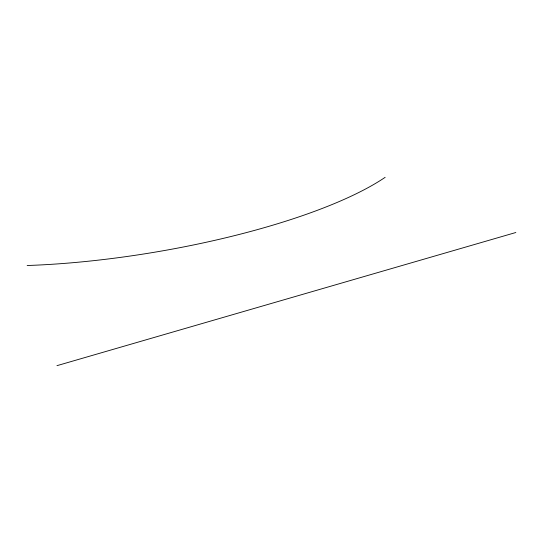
<?xml version="1.0" encoding="UTF-8"?>
<svg xmlns="http://www.w3.org/2000/svg" width="543" height="543" viewBox="0 0 543 543"><rect width="100%" height="100%" fill="white"/><g stroke="black" fill="none" stroke-linecap="round" stroke-linejoin="round"><path stroke-width="0.81" d="M56.954 365.67L515.85 232.506M385.15 177.33A274.154 69.124 -9.5 0 1 27.15 265.513"/></g></svg>
